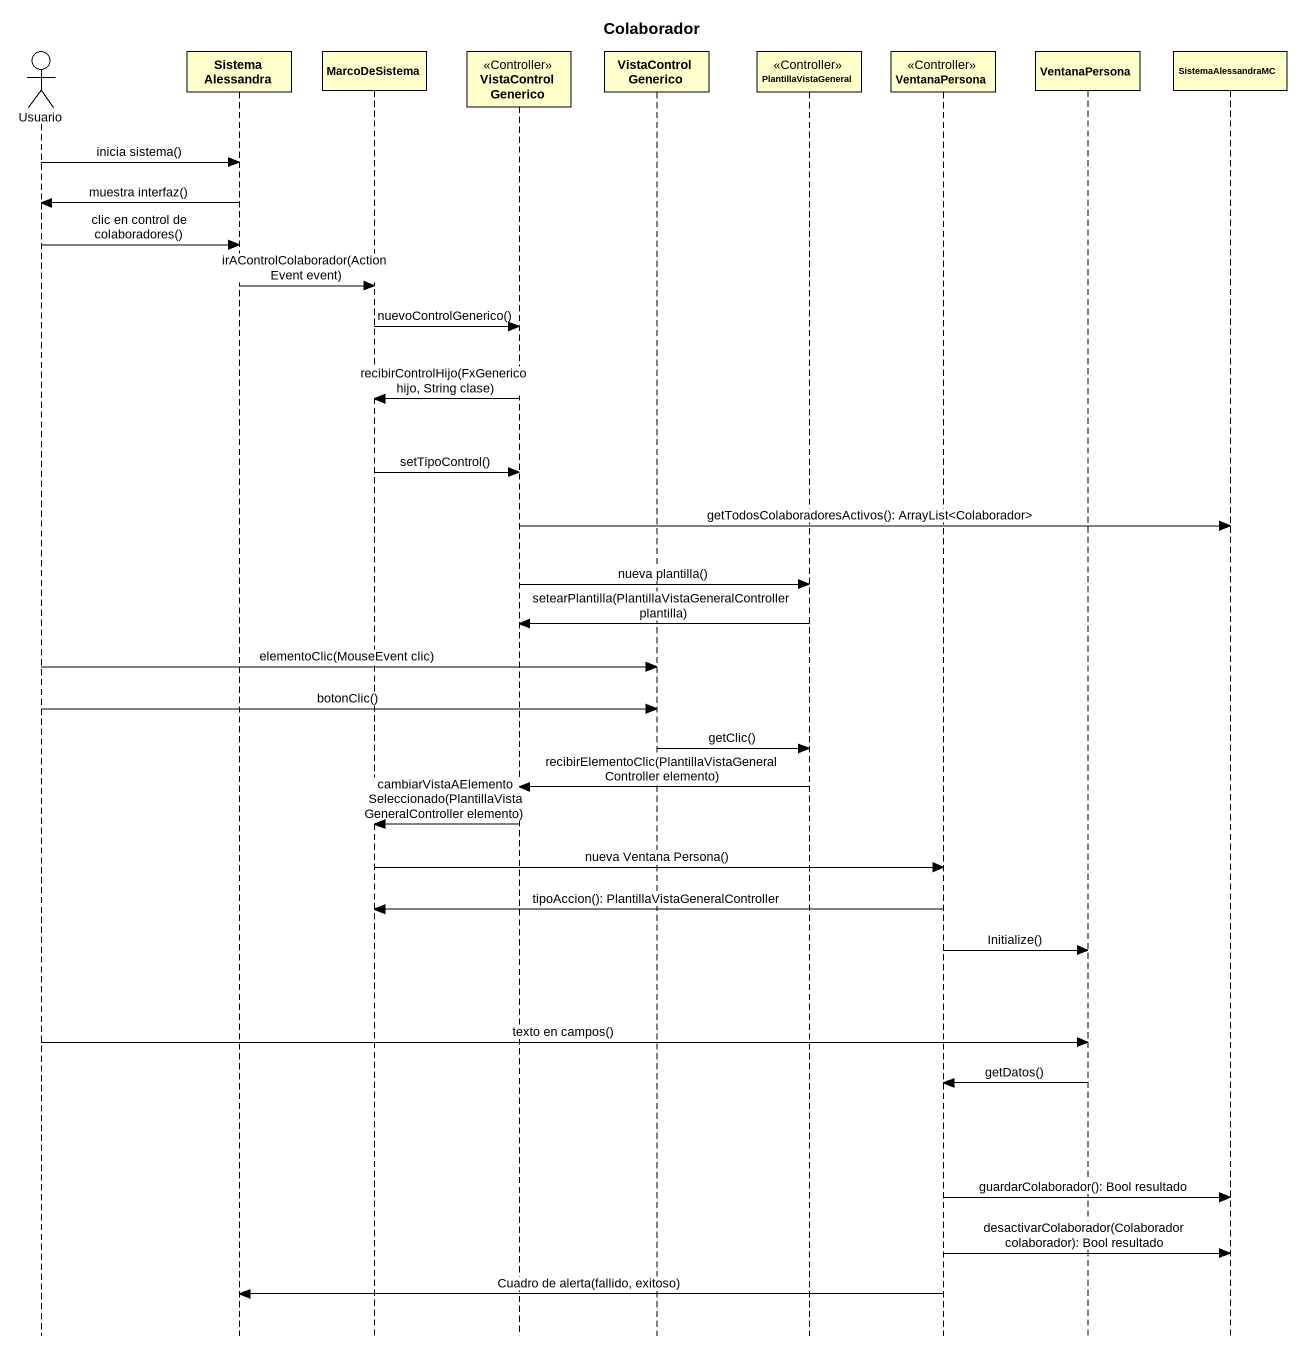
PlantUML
@startuml
title Colaborador
hide footbox
actor Usuario
participant "Sistema Alessandra" as Sistema_Alessandra
participant MarcoDeSistema
participant VistaControlGenerico <<Controller>>
participant "VistaControlGenerico" as VistaControlGenerico_2
participant PlantillaVistaGeneral <<Controller>>
participant VentanaPersona <<Controller>>
participant "VentanaPersona" as VentanaPersona_2
participant SistemaAlessandraMC

Usuario -> Sistema_Alessandra : inicia sistema()
Sistema_Alessandra -> Usuario : muestra interfaz()
Usuario -> Sistema_Alessandra : clic en control de colaboradores()
Sistema_Alessandra -> MarcoDeSistema : irAControlColaborador(ActionEvent event)
MarcoDeSistema -> VistaControlGenerico : nuevoControlGenerico()
VistaControlGenerico -> MarcoDeSistema : recibirControlHijo(FxGenerico hijo, String clase)
MarcoDeSistema -> VistaControlGenerico : setTipoControl()
VistaControlGenerico -> SistemaAlessandraMC : getTodosColaboradoresActivos(): ArrayList<Colaborador>
VistaControlGenerico -> PlantillaVistaGeneral : nueva plantilla()
PlantillaVistaGeneral -> VistaControlGenerico : setearPlantilla(PlantillaVistaGeneralController plantilla)
Usuario -> VistaControlGenerico_2 : elementoClic(MouseEvent clic)
Usuario -> VistaControlGenerico_2 : botonClic()
VistaControlGenerico_2 -> PlantillaVistaGeneral : getClic()
PlantillaVistaGeneral -> VistaControlGenerico : recibirElementoClic(PlantillaVistaGeneralController elemento)
VistaControlGenerico -> MarcoDeSistema : cambiarVistaAElementoSeleccionado(PlantillaVistaGeneralController elemento)
MarcoDeSistema -> VentanaPersona : nueva Ventana Persona()
VentanaPersona -> MarcoDeSistema : tipoAccion(): PlantillaVistaGeneralController
VentanaPersona -> VentanaPersona_2 : Initialize()
Usuario -> VentanaPersona_2 : texto en campos()
VentanaPersona_2 -> VentanaPersona : getDatos()
VentanaPersona -> SistemaAlessandraMC : guardarColaborador(): Bool resultado
VentanaPersona -> SistemaAlessandraMC : desactivarColaborador(Colaborador colaborador): Bool resultado
VentanaPersona -> Sistema_Alessandra : Cuadro de alerta(fallido, exitoso)
@enduml
